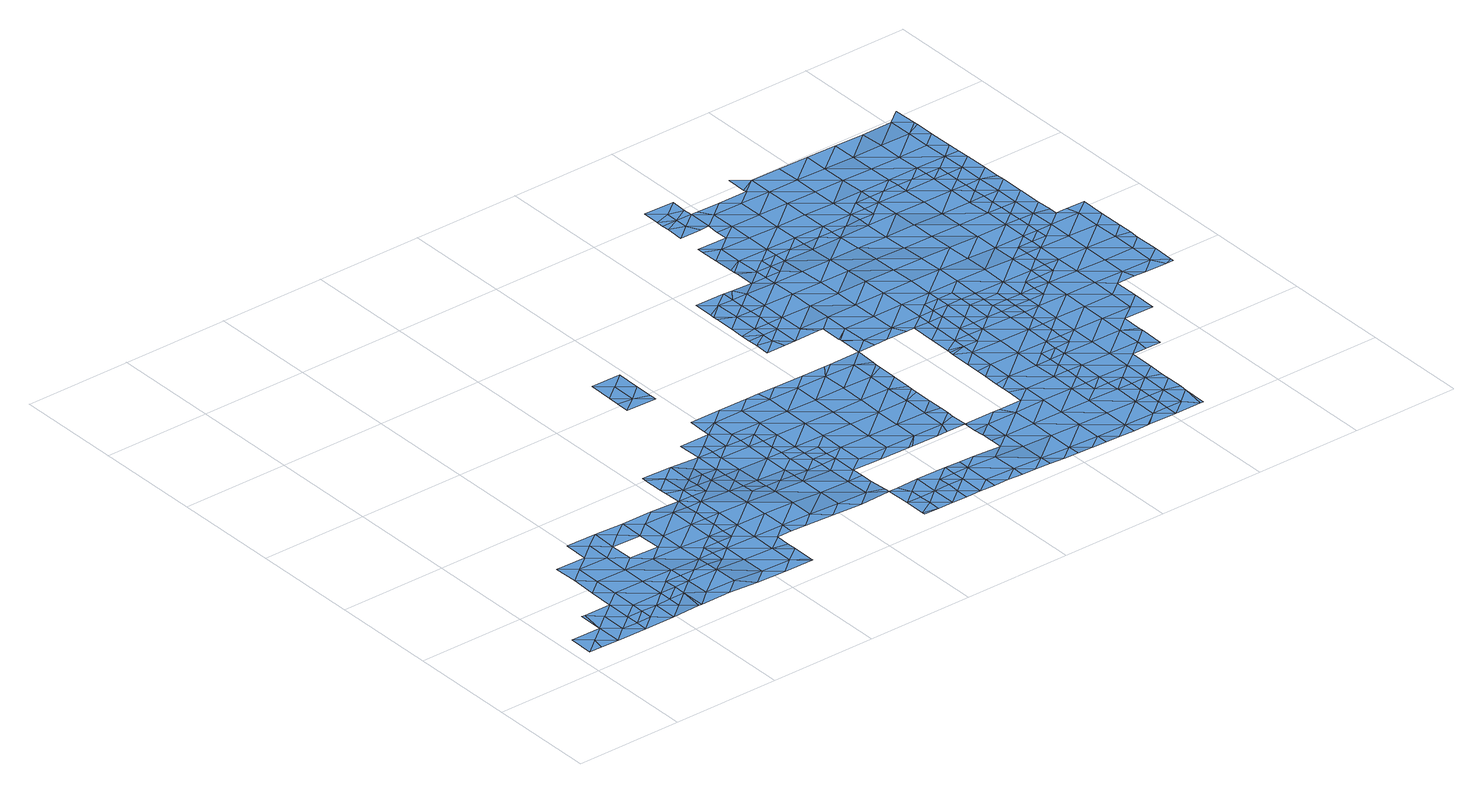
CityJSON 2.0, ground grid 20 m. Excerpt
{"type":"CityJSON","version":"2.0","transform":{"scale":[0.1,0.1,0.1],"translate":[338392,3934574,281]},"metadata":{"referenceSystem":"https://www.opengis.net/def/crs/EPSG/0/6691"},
"CityObjects":{
"waterbody1":{"type":"WaterBody","attributes":{"name":"6","class":"1140","function":"1","WaterBodyRiverFloodingRiskAttribute.description":"3","WaterBodyRiverFloodingRiskAttribute.rankOrg":"1","WaterBodyRiverFloodingRiskAttribute.adminType":"2","WaterBodyRiverFloodingRiskAttribute.scale":"L1"},"geometry":[{"type":"MultiSurface","lod":"1","boundaries":[[[0,1,2]],[[3,4,5]],[[6,7,8]],[[7,6,9]],[[10,9,6]],[[11,12,13]],[[11,14,15]],[[16,14,11]],[[17,14,16]],[[18,19,20]],[[21,20,19]],[[21,22,20]],[[20,22,23]],[[23,22,24]],[[24,25,23]],[[18,20,26]],[[20,27,26]],[[26,27,28]],[[29,28,27]],[[28,29,30]],[[29,31,30]],[[31,29,32]],[[32,15,1]],[[15,17,2]],[[33,2,17]],[[0,2,33]],[[0,3,5]],[[15,2,1]],[[12,32,29]],[[31,32,1]],[[31,1,5]],[[5,34,31]],[[5,4,34]],[[4,35,34]],[[36,37,38]],[[36,39,37]],[[36,40,39]],[[40,36,7]],[[41,39,40]],[[30,42,43]],[[42,30,44]],[[45,42,44]],[[46,42,45]],[[47,46,45]],[[48,45,44]],[[48,49,45]],[[49,48,37]],[[50,45,49]],[[51,50,49]],[[48,44,34]],[[43,52,30]],[[53,28,54]],[[23,25,55]],[[55,25,56]],[[57,54,28]],[[52,57,28]],[[58,46,47]],[[50,47,45]],[[39,51,49]],[[40,59,41]],[[40,9,59]],[[49,37,39]],[[36,38,7]],[[60,7,38]],[[37,48,35]],[[35,48,34]],[[44,31,34]],[[44,30,31]],[[30,52,28]],[[27,12,29]],[[53,26,28]],[[61,62,16]],[[13,61,11]],[[20,23,27]],[[15,14,17]],[[11,61,16]],[[1,0,5]],[[6,8,63]],[[40,7,9]],[[63,10,6]],[[56,64,55]],[[62,55,64]],[[61,55,62]],[[13,55,61]],[[13,23,55]],[[23,13,27]],[[27,13,12]]]}]},
"waterbody2":{"type":"WaterBody","attributes":{"name":"6","class":"1140","function":"1","WaterBodyRiverFloodingRiskAttribute.description":"3","WaterBodyRiverFloodingRiskAttribute.rankOrg":"2","WaterBodyRiverFloodingRiskAttribute.adminType":"2","WaterBodyRiverFloodingRiskAttribute.scale":"L1"},"geometry":[{"type":"MultiSurface","lod":"1","boundaries":[[[65,66,67]],[[68,69,70]],[[70,69,71]],[[69,72,71]],[[70,71,73]],[[74,75,76]],[[75,77,76]],[[78,79,80]],[[81,82,83]],[[80,79,84]],[[85,73,71]],[[72,86,71]],[[86,87,88]],[[89,88,90]],[[89,91,92]],[[80,93,94]],[[95,96,93]],[[95,93,80]],[[65,97,66]],[[66,98,99]],[[100,101,102]],[[92,103,104]],[[104,105,106]],[[106,107,108]],[[109,84,110]],[[80,84,95]],[[111,112,98]],[[101,100,64]],[[64,56,101]],[[56,25,101]],[[25,113,101]],[[22,114,113]],[[111,115,116]],[[117,118,115]],[[117,19,119]],[[21,114,22]],[[19,18,119]],[[18,26,119]],[[120,58,47]],[[121,50,122]],[[123,96,95]],[[124,125,126]],[[127,128,129]],[[90,130,126]],[[131,132,129]],[[90,87,130]],[[87,90,88]],[[77,87,76]],[[76,87,86]],[[76,86,72]],[[133,76,72]],[[133,74,76]],[[134,99,98]],[[98,112,134]],[[135,112,136]],[[111,136,112]],[[111,116,136]],[[116,137,136]],[[138,137,116]],[[139,137,138]],[[137,139,140]],[[139,141,140]],[[141,139,142]],[[141,143,140]],[[144,140,143]],[[145,140,144]],[[145,146,140]],[[145,147,146]],[[77,148,149]],[[75,148,77]],[[75,150,148]],[[150,75,74]],[[74,151,150]],[[74,152,151]],[[152,153,151]],[[153,154,151]],[[153,155,154]],[[155,156,154]],[[136,154,156]],[[80,94,78]],[[151,154,146]],[[137,146,154]],[[151,146,150]],[[147,150,146]],[[146,137,140]],[[139,138,142]],[[157,142,138]],[[158,157,118]],[[118,159,158]],[[118,117,159]],[[160,159,117]],[[160,161,159]],[[160,162,161]],[[160,117,119]],[[163,160,119]],[[160,163,164]],[[163,165,164]],[[165,163,166]],[[54,166,163]],[[54,57,166]],[[53,54,119]],[[119,26,53]],[[57,52,166]],[[167,166,52]],[[166,167,168]],[[168,167,58]],[[95,169,123]],[[108,169,95]],[[84,108,95]],[[109,108,84]],[[109,106,108]],[[106,109,104]],[[109,92,104]],[[92,109,89]],[[89,109,110]],[[89,110,88]],[[110,86,88]],[[110,71,86]],[[110,85,71]],[[110,84,85]],[[79,85,84]],[[170,85,79]],[[170,73,85]],[[82,94,83]],[[93,83,94]],[[171,83,93]],[[83,171,81]],[[172,97,65]],[[97,102,66]],[[102,98,66]],[[101,98,102]],[[101,111,98]],[[113,111,101]],[[114,111,113]],[[114,115,111]],[[115,114,117]],[[117,114,19]],[[21,19,114]],[[24,22,113]],[[24,113,25]],[[47,50,120]],[[121,120,50]],[[173,120,121]],[[58,120,173]],[[58,173,174]],[[121,122,59]],[[41,59,122]],[[39,41,51]],[[51,41,122]],[[122,50,51]],[[175,164,176]],[[164,175,162]],[[131,177,178]],[[160,164,162]],[[179,176,164]],[[180,181,182]],[[183,184,185]],[[186,183,187]],[[46,58,167]],[[90,91,89]],[[188,187,125]],[[188,186,187]],[[184,183,186]],[[125,187,126]],[[90,126,187]],[[90,187,91]],[[183,91,187]],[[91,183,189]],[[92,91,189]],[[103,92,189]],[[103,190,104]],[[190,105,104]],[[169,108,107]],[[107,106,191]],[[105,191,106]],[[103,192,190]],[[192,103,182]],[[182,103,180]],[[131,193,194]],[[195,193,131]],[[131,178,195]],[[194,132,131]],[[127,129,132]],[[180,103,189]],[[180,189,183]],[[185,180,183]],[[196,180,185]],[[180,196,181]],[[42,46,167]],[[43,42,167]],[[168,58,174]],[[197,168,174]],[[198,168,197]],[[199,198,197]],[[165,198,199]],[[199,179,165]],[[168,198,166]],[[43,167,52]],[[166,198,165]],[[164,165,179]],[[119,54,163]],[[157,138,118]],[[177,200,178]],[[200,177,149]],[[149,177,77]],[[77,177,87]],[[177,130,87]],[[130,177,131]],[[129,130,131]],[[129,126,130]],[[128,126,129]],[[128,124,126]],[[118,138,116]],[[115,118,116]],[[154,136,137]],[[156,135,136]],[[66,99,201]],[[201,67,66]]]}]},
"waterbody3":{"type":"WaterBody","attributes":{"name":"6","class":"1140","function":"1","WaterBodyRiverFloodingRiskAttribute.description":"3","WaterBodyRiverFloodingRiskAttribute.rankOrg":"1","WaterBodyRiverFloodingRiskAttribute.adminType":"2","WaterBodyRiverFloodingRiskAttribute.scale":"L1"},"geometry":[{"type":"MultiSurface","lod":"1","boundaries":[[[135,156,202]],[[203,202,156]],[[134,135,202]],[[112,135,134]],[[100,102,204]],[[68,203,153]],[[205,68,70]],[[201,99,206]],[[99,202,206]],[[206,202,205]],[[78,94,207]],[[67,201,206]],[[67,206,208]],[[208,81,67]],[[209,67,81]],[[94,208,207]],[[94,82,208]],[[210,172,211]],[[210,204,172]],[[212,204,210]],[[213,204,212]],[[64,204,213]],[[64,100,204]],[[172,65,209]],[[204,102,97]],[[99,134,202]],[[69,68,214]],[[156,155,203]],[[133,69,214]],[[133,72,69]],[[170,207,73]],[[205,73,207]],[[207,208,205]],[[208,206,205]],[[215,210,216]],[[203,68,205]],[[153,214,68]],[[203,205,202]],[[70,73,205]],[[214,153,152]],[[152,74,214]],[[133,214,74]],[[170,79,207]],[[65,67,209]],[[155,153,203]],[[82,81,208]],[[207,79,78]],[[81,211,209]],[[216,210,211]],[[211,172,209]],[[97,172,204]],[[210,215,212]]]}]},
"waterbody4":{"type":"WaterBody","attributes":{"name":"6","class":"1140","function":"1","WaterBodyRiverFloodingRiskAttribute.description":"3","WaterBodyRiverFloodingRiskAttribute.rankOrg":"2","WaterBodyRiverFloodingRiskAttribute.adminType":"2","WaterBodyRiverFloodingRiskAttribute.scale":"L1"},"geometry":[{"type":"MultiSurface","lod":"1","boundaries":[[[217,218,219]],[[218,220,221]],[[221,222,218]],[[218,223,219]],[[219,223,224]],[[225,224,223]],[[218,222,226]],[[223,226,225]],[[223,218,226]],[[217,220,218]]]}]},
"waterbody5":{"type":"WaterBody","attributes":{"name":"6","class":"1140","function":"1","WaterBodyRiverFloodingRiskAttribute.description":"3","WaterBodyRiverFloodingRiskAttribute.rankOrg":"3","WaterBodyRiverFloodingRiskAttribute.adminType":"2","WaterBodyRiverFloodingRiskAttribute.scale":"L1"},"geometry":[{"type":"MultiSurface","lod":"1","boundaries":[[[143,227,228]],[[227,229,228]],[[230,231,232]],[[230,233,231]],[[234,231,233]],[[234,235,231]],[[236,228,237]],[[237,228,232]],[[237,231,235]],[[237,232,231]],[[229,232,228]],[[143,228,236]]]}]},
"waterbody6":{"type":"WaterBody","attributes":{"name":"6","class":"1140","function":"1","WaterBodyRiverFloodingRiskAttribute.description":"3","WaterBodyRiverFloodingRiskAttribute.rankOrg":"2","WaterBodyRiverFloodingRiskAttribute.adminType":"2","WaterBodyRiverFloodingRiskAttribute.scale":"L1"},"geometry":[{"type":"MultiSurface","lod":"1","boundaries":[[[235,238,239]],[[240,241,242]],[[243,244,245]],[[246,247,241]],[[248,244,249]],[[250,251,247]],[[252,253,240]],[[254,255,256]],[[256,257,258]],[[232,258,257]],[[232,229,258]],[[238,234,233]],[[238,235,234]],[[239,238,259]],[[259,238,260]],[[238,261,260]],[[238,262,261]],[[263,261,262]],[[263,264,261]],[[265,266,267]],[[267,266,233]],[[262,233,266]],[[267,257,265]],[[266,268,262]],[[269,270,271]],[[269,272,270]],[[273,274,272]],[[273,275,274]],[[275,276,277]],[[278,279,280]],[[281,282,283]],[[282,284,283]],[[285,286,287]],[[283,286,285]],[[283,285,280]],[[280,285,288]],[[288,285,289]],[[289,285,290]],[[285,291,290]],[[292,289,290]],[[293,289,292]],[[294,289,293]],[[295,294,293]],[[296,294,295]],[[296,297,294]],[[298,297,296]],[[298,274,297]],[[270,274,298]],[[299,270,298]],[[299,260,270]],[[299,300,260]],[[300,299,301]],[[300,301,302]],[[303,302,301]],[[304,305,306]],[[304,307,305]],[[242,307,304]],[[307,242,308]],[[242,243,308]],[[241,243,242]],[[243,241,244]],[[247,244,241]],[[247,249,244]],[[251,249,247]],[[250,309,251]],[[246,250,247]],[[310,246,241]],[[311,310,241]],[[311,241,240]],[[253,311,240]],[[312,290,313]],[[314,315,293]],[[293,315,316]],[[315,317,316]],[[317,318,316]],[[319,252,240]],[[319,240,320]],[[242,320,240]],[[242,321,320]],[[322,320,321]],[[318,322,321]],[[318,321,316]],[[316,321,304]],[[323,316,304]],[[324,323,304]],[[325,323,324]],[[326,323,325]],[[323,326,295]],[[327,328,326]],[[327,329,328]],[[193,330,329]],[[331,330,193]],[[329,330,328]],[[301,328,330]],[[296,328,301]],[[295,326,328]],[[323,293,316]],[[256,258,254]],[[248,332,244]],[[244,332,333]],[[334,307,335]],[[336,335,308]],[[337,336,338]],[[338,336,308]],[[308,245,338]],[[333,245,244]],[[267,232,257]],[[227,254,258]],[[229,227,258]],[[230,232,267]],[[233,230,267]],[[262,238,233]],[[300,259,260]],[[261,270,260]],[[268,263,262]],[[264,271,261]],[[271,270,261]],[[272,274,270]],[[275,277,274]],[[280,279,283]],[[279,281,283]],[[283,284,286]],[[339,313,290]],[[291,339,290]],[[287,291,285]],[[297,280,288]],[[294,288,289]],[[312,292,290]],[[292,314,293]],[[323,295,293]],[[296,295,328]],[[288,294,297]],[[301,298,296]],[[297,277,280]],[[297,274,277]],[[301,299,298]],[[303,301,330]],[[331,303,330]],[[304,306,324]],[[307,334,305]],[[304,321,242]],[[308,335,307]],[[243,245,308]],[[276,340,277]],[[278,280,340]],[[340,280,277]]]}]},
"waterbody7":{"type":"WaterBody","attributes":{"name":"6","class":"1140","function":"1","WaterBodyRiverFloodingRiskAttribute.description":"3","WaterBodyRiverFloodingRiskAttribute.rankOrg":"1","WaterBodyRiverFloodingRiskAttribute.adminType":"2","WaterBodyRiverFloodingRiskAttribute.scale":"L1"},"geometry":[{"type":"MultiSurface","lod":"1","boundaries":[[[341,342,343]],[[344,345,346]],[[347,348,343]],[[343,342,349]],[[349,350,351]],[[352,343,349]],[[350,353,351]],[[351,354,349]],[[355,352,349]],[[345,356,346]],[[342,350,349]],[[356,357,346]],[[357,358,346]],[[346,358,343]],[[346,343,348]],[[346,348,344]],[[341,343,358]],[[354,355,349]],[[347,343,352]]]}]},
"waterbody8":{"type":"WaterBody","attributes":{"name":"6","class":"1140","function":"1","WaterBodyRiverFloodingRiskAttribute.description":"3","WaterBodyRiverFloodingRiskAttribute.rankOrg":"1","WaterBodyRiverFloodingRiskAttribute.adminType":"2","WaterBodyRiverFloodingRiskAttribute.scale":"L1"},"geometry":[{"type":"MultiSurface","lod":"1","boundaries":[[[359,360,361]],[[359,362,360]],[[360,362,363]],[[361,364,365]],[[364,366,365]],[[360,364,361]],[[363,367,360]],[[364,368,366]],[[366,368,369]],[[369,368,370]],[[312,371,292]],[[367,372,360]],[[314,371,315]],[[363,373,367]],[[314,292,371]],[[364,360,372]],[[371,374,315]],[[284,375,286]],[[374,318,317]],[[284,282,375]],[[376,375,282]],[[317,315,374]],[[377,370,368]],[[364,378,368]],[[379,380,381]],[[312,313,371]],[[374,382,318]],[[383,380,379]],[[287,384,291]],[[381,385,386]],[[287,286,384]],[[322,318,382]],[[364,372,378]],[[286,375,384]],[[387,374,371]],[[388,377,368]],[[385,381,380]],[[384,389,291]],[[320,322,319]],[[319,322,382]],[[339,389,313]],[[376,390,375]],[[339,291,389]],[[372,391,378]],[[375,390,384]],[[388,368,378]],[[392,380,383]],[[371,313,387]],[[393,390,376]],[[394,385,380]],[[391,395,378]],[[382,252,319]],[[384,396,389]],[[377,397,398]],[[399,384,390]],[[313,389,387]],[[388,397,377]],[[382,374,400]],[[397,392,398]],[[380,392,394]],[[396,384,399]],[[374,387,400]],[[401,394,392]],[[402,389,396]],[[403,378,395]],[[387,389,404]],[[404,389,402]],[[252,382,405]],[[382,400,405]],[[392,397,401]],[[394,401,406]],[[388,378,407]],[[400,387,408]],[[387,404,408]],[[403,395,409]],[[410,311,253]],[[407,378,403]],[[397,388,407]],[[411,401,397]],[[410,252,405]],[[253,252,410]],[[410,412,311]],[[412,246,310]],[[400,413,405]],[[409,414,403]],[[406,401,415]],[[310,311,412]],[[400,408,416]],[[397,407,411]],[[412,417,246]],[[250,417,309]],[[414,418,403]],[[250,246,417]],[[408,419,416]],[[413,400,416]],[[413,420,405]],[[415,401,421]],[[401,411,421]],[[410,405,420]],[[407,403,418]],[[410,422,412]],[[309,417,423]],[[419,424,416]],[[420,422,410]],[[418,425,407]],[[407,426,411]],[[418,414,427]],[[428,413,416]],[[429,423,417]],[[430,415,421]],[[422,431,412]],[[411,432,421]],[[416,424,428]],[[427,433,418]],[[426,407,425]],[[417,412,431]],[[426,432,411]],[[434,413,428]],[[432,430,421]],[[420,413,435]],[[413,434,435]],[[429,417,431]],[[436,425,418]],[[436,418,433]],[[437,438,439]],[[437,429,431]],[[439,429,437]],[[425,440,426]],[[441,436,433]],[[432,442,430]],[[422,420,443]],[[420,435,443]],[[444,430,442]],[[422,445,431]],[[446,444,442]],[[447,438,437]],[[440,425,436]],[[431,448,437]],[[441,449,436]],[[435,450,443]],[[422,443,445]],[[432,426,451]],[[437,452,447]],[[432,453,442]],[[426,440,451]],[[454,455,436]],[[436,455,440]],[[456,452,437]],[[431,445,448]],[[436,449,454]],[[432,451,453]],[[445,443,457]],[[443,450,457]],[[437,448,456]],[[455,458,440]],[[459,448,445]],[[460,442,453]],[[440,461,451]],[[459,445,457]],[[456,462,452]],[[461,453,451]],[[463,462,464]],[[463,452,462]],[[465,458,455]],[[461,440,458]],[[466,464,467]],[[464,462,467]],[[456,448,468]],[[469,466,467]],[[448,459,468]],[[470,462,456]],[[465,471,458]],[[472,468,459]],[[473,469,467]],[[474,453,461]],[[475,470,456]],[[460,453,476]],[[475,456,468]],[[477,461,458]],[[476,453,474]],[[477,458,471]],[[472,478,468]],[[467,462,470]],[[473,467,479]],[[480,477,471]],[[481,475,468]],[[478,481,468]],[[467,482,479]],[[474,461,483]],[[467,470,482]],[[461,477,483]],[[475,484,470]],[[480,485,477]],[[481,484,475]],[[486,487,488]],[[489,481,478]],[[488,479,486]],[[474,483,490]],[[479,482,486]],[[476,474,491]],[[492,483,477]],[[485,492,477]],[[493,494,495]],[[474,490,491]],[[494,487,486]],[[493,487,494]],[[489,496,481]],[[497,470,484]],[[498,486,482]],[[499,490,483]],[[482,470,500]],[[501,496,489]],[[502,495,494]],[[503,495,502]],[[500,470,497]],[[504,503,502]],[[505,481,496]],[[484,481,505]],[[485,506,492]],[[494,486,507]],[[498,507,486]],[[508,509,510]],[[499,483,492]],[[510,504,508]],[[494,511,502]],[[498,482,500]],[[504,502,508]],[[512,494,507]],[[497,484,513]],[[484,505,513]],[[506,514,492]],[[494,512,511]],[[515,490,499]],[[516,517,518]],[[516,509,517]],[[511,519,502]],[[520,497,513]],[[491,490,521]],[[509,508,517]],[[500,497,522]],[[522,497,520]],[[523,499,492]],[[521,490,515]],[[508,502,519]],[[514,523,492]],[[507,498,524]],[[517,525,518]],[[526,518,525]],[[508,527,517]],[[514,526,525]],[[498,500,528]],[[500,522,528]],[[525,523,514]],[[508,519,527]],[[499,529,515]],[[530,531,517]],[[524,498,532]],[[517,531,525]],[[517,527,530]],[[498,528,532]],[[499,523,533]],[[531,534,525]],[[529,499,533]],[[523,525,534]],[[521,515,535]],[[523,536,533]],[[537,523,534]],[[535,515,529]],[[523,537,536]],[[536,538,533]],[[533,538,529]],[[539,535,529]],[[538,540,529]],[[529,540,539]],[[539,541,535]]]}]},
"waterbody9":{"type":"WaterBody","attributes":{"name":"6","class":"1140","function":"1","WaterBodyRiverFloodingRiskAttribute.description":"3","WaterBodyRiverFloodingRiskAttribute.rankOrg":"1","WaterBodyRiverFloodingRiskAttribute.adminType":"2","WaterBodyRiverFloodingRiskAttribute.scale":"L1"},"geometry":[{"type":"MultiSurface","lod":"1","boundaries":[[[542,543,544]],[[545,546,547]],[[545,548,549]],[[548,545,550]],[[551,552,553]],[[553,554,551]],[[248,249,555]],[[332,552,551]],[[548,552,549]],[[555,249,556]],[[546,545,549]],[[557,544,543]],[[544,557,309]],[[554,558,551]],[[559,560,558]],[[559,337,338]],[[251,557,249]],[[543,556,557]],[[556,546,549]],[[556,549,555]],[[552,555,549]],[[332,555,552]],[[560,559,338]],[[558,560,551]],[[560,332,551]],[[251,309,557]],[[557,556,249]],[[333,332,560]],[[245,333,560]],[[338,245,560]],[[248,555,332]]]}]},
"waterbody10":{"type":"WaterBody","attributes":{"name":"6","class":"1140","function":"1","WaterBodyRiverFloodingRiskAttribute.description":"3","WaterBodyRiverFloodingRiskAttribute.rankOrg":"2","WaterBodyRiverFloodingRiskAttribute.adminType":"2","WaterBodyRiverFloodingRiskAttribute.scale":"L1"},"geometry":[{"type":"MultiSurface","lod":"1","boundaries":[[[561,562,563]],[[561,564,562]],[[565,564,561]],[[565,385,394]],[[385,565,561]],[[561,563,385]],[[563,386,385]]]}]},
"waterbody11":{"type":"WaterBody","attributes":{"name":"6","class":"1140","function":"1","WaterBodyRiverFloodingRiskAttribute.description":"3","WaterBodyRiverFloodingRiskAttribute.rankOrg":"2","WaterBodyRiverFloodingRiskAttribute.adminType":"2","WaterBodyRiverFloodingRiskAttribute.scale":"L1"},"geometry":[{"type":"MultiSurface","lod":"1","boundaries":[[[566,567,568]],[[569,570,571]],[[572,573,574]],[[575,576,574]],[[577,570,569]],[[575,578,579]],[[568,554,580]],[[581,582,567]],[[582,568,567]],[[554,553,580]],[[568,580,583]],[[546,584,547]],[[585,542,544]],[[423,585,544]],[[423,429,585]],[[309,423,544]],[[546,543,584]],[[547,584,586]],[[579,587,586]],[[588,589,590]],[[590,469,591]],[[488,487,591]],[[473,488,591]],[[591,469,473]],[[590,589,469]],[[588,592,589]],[[585,592,542]],[[439,585,429]],[[447,593,438]],[[463,464,593]],[[594,509,516]],[[526,514,595]],[[579,596,597]],[[493,572,487]],[[598,567,566]],[[599,567,598]],[[181,567,599]],[[567,181,581]],[[597,587,579]],[[597,600,587]],[[583,587,600]],[[550,587,583]],[[545,587,550]],[[587,547,586]],[[545,547,587]],[[543,546,556]],[[543,542,584]],[[542,592,584]],[[584,592,586]],[[586,592,588]],[[586,588,579]],[[576,575,579]],[[576,579,588]],[[576,588,590]],[[574,576,590]],[[574,590,572]],[[591,572,590]],[[487,572,591]],[[596,578,601]],[[602,603,604]],[[597,596,605]],[[597,605,600]],[[583,600,606]],[[566,606,607]],[[548,550,580]],[[553,548,580]],[[608,354,609]],[[493,495,572]],[[552,548,553]],[[578,596,579]],[[580,550,583]],[[465,455,610]],[[611,504,510]],[[612,573,572]],[[572,495,612]],[[503,612,495]],[[503,504,612]],[[611,612,504]],[[613,612,611]],[[594,613,611]],[[509,594,611]],[[354,614,609]],[[516,518,594]],[[594,518,595]],[[594,595,615]],[[615,595,485]],[[506,485,595]],[[480,471,615]],[[615,471,610]],[[471,465,610]],[[473,479,488]],[[466,469,589]],[[589,464,466]],[[593,464,589]],[[592,593,589]],[[593,592,438]],[[438,592,585]],[[439,438,585]],[[447,452,593]],[[452,463,593]],[[577,601,578]],[[614,354,351]],[[616,617,610]],[[608,618,354]],[[355,354,618]],[[619,351,353]],[[351,619,614]],[[620,614,619]],[[621,614,620]],[[614,621,609]],[[609,622,608]],[[608,622,623]],[[608,623,607]],[[624,608,607]],[[607,625,624]],[[606,625,607]],[[600,625,606]],[[605,625,600]],[[605,626,625]],[[626,605,604]],[[596,604,605]],[[601,604,596]],[[604,601,602]],[[602,601,627]],[[569,628,627]],[[569,627,577]],[[577,627,601]],[[577,578,575]],[[577,575,570]],[[574,570,575]],[[570,574,573]],[[570,573,571]],[[613,571,573]],[[571,613,616]],[[616,613,617]],[[518,526,595]],[[616,610,449]],[[454,449,610]],[[441,433,629]],[[629,433,628]],[[433,427,628]],[[427,414,628]],[[409,395,630]],[[630,414,409]],[[414,630,628]],[[628,630,602]],[[602,630,631]],[[602,631,632]],[[632,631,373]],[[632,373,633]],[[632,633,603]],[[603,633,634]],[[603,634,626]],[[626,634,624]],[[624,634,618]],[[618,634,635]],[[618,635,352]],[[347,352,635]],[[344,348,636]],[[344,636,637]],[[637,636,362]],[[615,485,480]],[[506,595,514]],[[615,617,594]],[[638,598,566]],[[638,566,623]],[[607,623,566]],[[606,566,568]],[[583,606,568]],[[639,568,582]],[[639,554,568]],[[510,509,611]],[[569,616,629]],[[362,636,633]],[[344,637,345]],[[348,635,636]],[[348,347,635]],[[355,618,352]],[[635,633,636]],[[635,634,633]],[[624,618,608]],[[625,626,624]],[[626,604,603]],[[603,602,632]],[[363,633,373]],[[367,373,631]],[[391,367,631]],[[363,362,633]],[[367,391,372]],[[395,391,631]],[[395,631,630]],[[628,602,627]],[[569,629,628]],[[441,629,449]],[[454,610,455]],[[616,449,629]],[[617,615,610]],[[617,613,594]],[[571,616,569]],[[613,573,612]]]}]}
},
"vertices":[
[175,251,26],[203,228,26],[204,274,26],[118,252,26],[118,206,27],[146,229,26],[30,46,27],[58,68,27],[2,69,27],[58,22,27],[25,23,27],[288,249,24],[288,203,25],[316,225,24],[260,273,25],[232,250,25],[289,295,24],[233,296,25],[372,155,25],[400,155,24],[372,178,24],[400,178,24],[401,201,24],[373,224,24],[401,224,24],[402,247,24],[343,156,25],[315,179,25],[315,133,26],[259,180,25],[258,134,27],[202,181,26],[231,204,26],[176,297,26],[145,182,27],[117,160,27],[87,91,27],[116,114,27],[65,114,27],[115,67,27],[86,45,27],[115,44,27],[229,111,28],[258,111,28],[201,135,27],[200,89,28],[229,88,29],[200,66,28],[145,136,27],[144,90,27],[172,66,27],[143,67,27],[286,110,28],[343,133,26],[343,109,26],[374,271,24],[402,270,23],[314,110,28],[228,65,29],[114,21,27],[59,115,27],[317,272,24],[346,294,24],[1,23,27],[403,293,22],
[488,338,18],[488,315,19],[517,337,17],[629,289,16],[658,289,16],[630,312,16],[658,312,16],[686,288,16],[630,335,16],[685,242,17],[713,218,17],[714,265,16],[770,217,17],[603,382,16],[631,382,16],[603,405,16],[518,384,16],[546,383,16],[546,406,15],[660,404,16],[659,358,16],[715,311,16],[770,263,16],[771,310,16],[772,356,16],[828,309,16],[829,355,16],[773,402,16],[575,429,15],[574,383,16],[604,451,15],[575,439,15],[460,315,20],[487,269,21],[516,291,19],[431,293,22],[430,270,23],[459,292,21],[830,447,16],[774,448,16],[746,472,16],[717,449,16],[689,473,16],[660,450,16],[716,403,16],[715,357,16],[486,222,23],[515,245,21],[430,223,24],[429,177,24],[485,176,24],[542,175,23],[428,131,25],[485,130,25],[371,132,25],[200,43,28],[171,20,28],[143,44,27],[576,475,15],[913,319,16],[913,330,16],[885,308,16],[912,255,17],[913,284,16],[884,261,16],[827,262,16],[883,215,17],[912,238,17],[685,265,16],[515,268,20],[543,244,20],[543,221,21],[599,174,20],[541,129,24],[598,128,22],[655,127,21],[626,104,21],[569,105,23],[683,103,23],[683,115,22],[683,149,20],[655,173,19],[684,173,19],[741,195,17],[798,194,17],[684,196,18],[656,219,17],[657,242,17],[628,243,17],[600,220,19],[600,243,18],[572,244,19],[513,106,24],[484,107,25],[456,107,25],[427,85,25],[455,80,25],[455,61,26],[370,86,26],[426,39,26],[370,40,27],[314,87,29],[257,88,29],[256,42,31],[633,474,16],[630,358,16],[518,430,15],[460,338,19],[222,19,30],[228,19,30],[454,21,26],[454,15,27],[826,216,17],[854,193,17],[398,16,26],[887,446,16],[916,469,18],[859,470,16],[886,400,16],[915,413,16],[915,423,16],[914,376,16],[885,354,16],[914,340,16],[830,401,16],[803,471,16],[713,473,16],[846,470,16],[911,192,18],[911,224,17],[874,192,18],[915,431,17],[284,18,31],[313,41,31],[341,17,28],[805,194,17],[516,314,18],
[544,268,19],[600,267,17],[431,316,22],[601,313,16],[545,314,17],[602,359,16],[545,360,16],[489,361,17],[432,362,20],[461,385,19],[403,339,21],[403,326,21],[657,266,16],[404,379,20],[404,386,20],
[521,594,14],[550,591,14],[522,615,14],[521,569,14],[578,567,14],[578,581,14],[550,637,14],[523,661,14],[579,660,14],[578,614,14],
[682,57,25],[710,80,24],[710,57,25],[767,56,26],[767,79,25],[738,56,25],[795,55,26],[795,78,25],[796,101,25],[700,103,23],[739,102,25],
[824,78,25],[826,101,24],[1168,303,19],[1169,349,19],[1111,304,19],[1112,350,19],[1113,396,19],[1084,373,19],[1197,371,19],[1170,395,19],[1113,419,19],[1142,419,19],[1198,394,19],[1170,418,19],[1196,279,19],[1196,302,19],[681,16,26],[681,11,26],[709,10,26],[738,10,26],[710,33,26],[853,100,24],[880,77,24],[880,30,25],[823,31,26],[851,8,26],[879,7,25],[766,9,26],[794,9,26],[766,32,26],[823,8,26],[936,6,24],[936,29,23],[907,7,24],[964,6,22],[992,5,22],[993,28,21],[1021,5,21],[1049,4,21],[1050,27,20],[1106,3,20],[1134,3,20],[1106,26,20],[1138,3,20],[1191,2,20],[1163,25,20],[1191,25,20],[1164,71,20],[1192,48,20],[1192,71,20],[1107,72,20],[1108,119,20],[1165,118,20],[1192,94,20],[1137,141,20],[1109,165,20],[1051,120,20],[1052,166,20],[995,121,20],[1050,73,20],[994,75,20],[937,76,21],[909,99,21],[938,122,20],[910,123,21],[910,145,20],[1054,258,19],[1026,282,19],[1025,254,19],[1055,305,19],[1055,351,19],[1198,418,19],[1197,348,19],[1197,325,19],[1165,141,20],[1193,140,20],[1137,164,20],[1137,187,20],[1110,211,20],[1138,211,20],[1138,234,20],[1167,279,19],[1139,280,19],[1110,257,19],[1139,257,19],[1053,212,19],[1025,236,19],[1025,222,19],[1024,190,19],[981,190,19],[995,167,19],[968,191,19],[939,168,19],[910,166,19],[1085,420,19],[1085,397,19],[1026,302,19],[1027,328,19],[1027,366,19],[1028,374,19],[1056,374,19],[1193,117,20],[1077,4,20],
[807,693,13],[806,656,14],[835,678,14],[864,724,13],[864,747,13],[835,725,13],[863,678,14],[863,701,13],[834,632,14],[805,627,14],[833,609,14],[863,655,14],[805,610,14],[862,609,14],[862,632,14],[808,748,13],[807,710,13],[807,702,13],
[922,785,9],[950,769,10],[922,792,9],[921,746,11],[949,746,11],[950,815,8],[922,800,9],[923,839,7],[978,768,10],[951,861,7],[923,873,7],[923,885,7],[1165,164,20],[978,791,9],[978,745,11],[1166,210,20],[1220,24,20],[1241,1,20],[980,884,6],[1007,814,8],[924,931,5],[953,954,5],[925,964,5],[1167,256,19],[965,930,5],[1220,70,20],[953,977,5],[925,977,5],[1222,163,20],[1008,860,7],[1221,117,20],[1248,47,20],[1007,791,9],[981,930,6],[1247,1,20],[982,976,5],[1035,790,9],[1249,93,20],[1009,906,6],[980,907,6],[1249,61,20],[1223,209,20],[1010,953,5],[1249,109,20],[1064,813,8],[1250,139,20],[1224,255,19],[996,976,5],[1065,859,6],[1251,185,20],[1063,790,8],[1225,302,19],[1065,905,6],[1225,348,19],[1280,254,19],[1092,789,9],[1038,975,5],[1280,208,20],[1226,394,19],[1120,812,8],[1277,185,20],[1281,300,19],[1066,952,5],[1282,347,19],[1227,417,19],[1307,184,20],[1121,858,7],[1122,904,6],[1120,789,9],[1308,231,20],[1255,417,19],[1095,974,5],[1283,393,19],[1123,951,5],[1148,788,9],[1308,239,19],[1309,277,19],[1177,811,9],[1284,439,19],[1256,463,19],[1255,440,19],[1178,857,7],[1177,788,10],[1124,997,4],[1338,299,19],[1095,981,4],[1339,346,19],[1096,1020,3],[1284,462,19],[1340,392,19],[1205,787,10],[1366,276,19],[1179,903,6],[1312,462,19],[1180,950,5],[1205,810,9],[1206,834,8],[1340,438,19],[1367,322,19],[1235,856,8],[1367,368,19],[1180,996,4],[1235,902,6],[1341,484,18],[1313,485,19],[1313,508,18],[1234,833,9],[1314,531,18],[1342,531,17],[1396,391,19],[1314,554,17],[1398,483,18],[1263,833,9],[1402,368,19],[1343,554,17],[1236,949,5],[1397,437,18],[1237,995,4],[1291,855,8],[1424,367,18],[1371,553,17],[1291,832,9],[1453,390,18],[1399,530,17],[1292,901,6],[1454,436,18],[1319,831,9],[1400,576,16],[1372,599,15],[1371,576,16],[1466,366,18],[1293,948,4],[1294,994,3],[1348,854,8],[1372,622,15],[1400,622,15],[1373,646,14],[1481,373,18],[1455,482,17],[1456,575,16],[1349,900,6],[1455,529,16],[1481,366,18],[1401,668,14],[1373,669,14],[1373,692,13],[1482,412,18],[1348,831,9],[1428,598,16],[1402,714,13],[1374,738,12],[1374,715,13],[1429,645,14],[1429,615,15],[1482,459,17],[1376,830,9],[1350,947,5],[1375,761,11],[1403,761,11],[1375,784,10],[1430,691,13],[1483,477,17],[1350,993,3],[1483,505,17],[1405,853,8],[1450,598,16],[1404,807,10],[1375,807,10],[1431,737,12],[1484,551,16],[1406,945,6],[1431,752,11],[1432,783,11],[1485,597,16],[1405,899,7],[1433,829,9],[1407,992,4],[1433,876,8],[1433,852,8],[1434,922,6],[1435,968,5],[1435,959,5],[1436,1014,3],
[1199,464,19],[1171,464,19],[1199,441,19],[1115,512,19],[1143,488,19],[1143,511,19],[1086,489,19],[1115,488,19],[1087,512,19],[1057,443,19],[1086,466,19],[1058,466,19],[1029,467,19],[1114,442,19],[1143,465,19],[1170,441,19],[1028,421,19],[1028,381,19],[1056,397,19],
[954,1000,5],[926,1024,5],[925,992,5],[983,1023,5],[982,993,5],
[945,538,17],[945,491,18],[1001,490,19],[1175,718,12],[1231,671,14],[1232,717,13],[1344,623,15],[1288,670,14],[1287,624,15],[1230,625,16],[1230,579,17],[1175,672,14],[1174,626,17],[1173,580,18],[1058,489,19],[949,468,18],[973,468,19],[1059,536,19],[1171,487,19],[1227,440,19],[1172,534,19],[1115,535,19],[1229,533,19],[1285,532,18],[1286,578,16],[1343,577,16],[1228,486,19],[1285,485,19],[1346,762,11],[1347,808,10],[1117,627,17],[1116,581,19],[917,515,18],[917,511,18],[1060,582,18],[1118,673,15],[1062,721,12],[1005,675,14],[1061,674,14],[1060,628,17],[1002,537,18],[946,584,16],[890,585,15],[861,562,15],[1234,810,9],[1345,715,12],[1345,669,14],[1289,716,12],[833,586,14],[1290,809,10],[1233,764,11],[1290,763,11],[890,631,14],[805,591,14],[804,563,14],[840,563,14],[909,562,16],[918,561,16],[947,630,14],[1003,583,17],[1004,629,16],[1119,720,12],[1120,766,10],[1176,765,11],[1063,767,9],[1006,768,9],[1005,722,12],[949,723,12],[948,676,14],[891,677,14],[892,724,13],[881,747,12],[917,519,17],[1014,467,19]
]}
